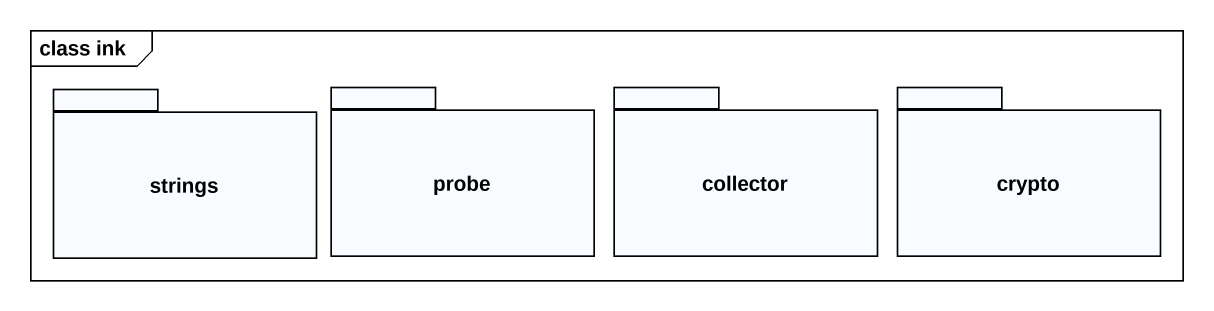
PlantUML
@startuml
mainframe class ink
package strings {
}
package probe {
}
package collector {
}
package crypto {
}
@enduml
